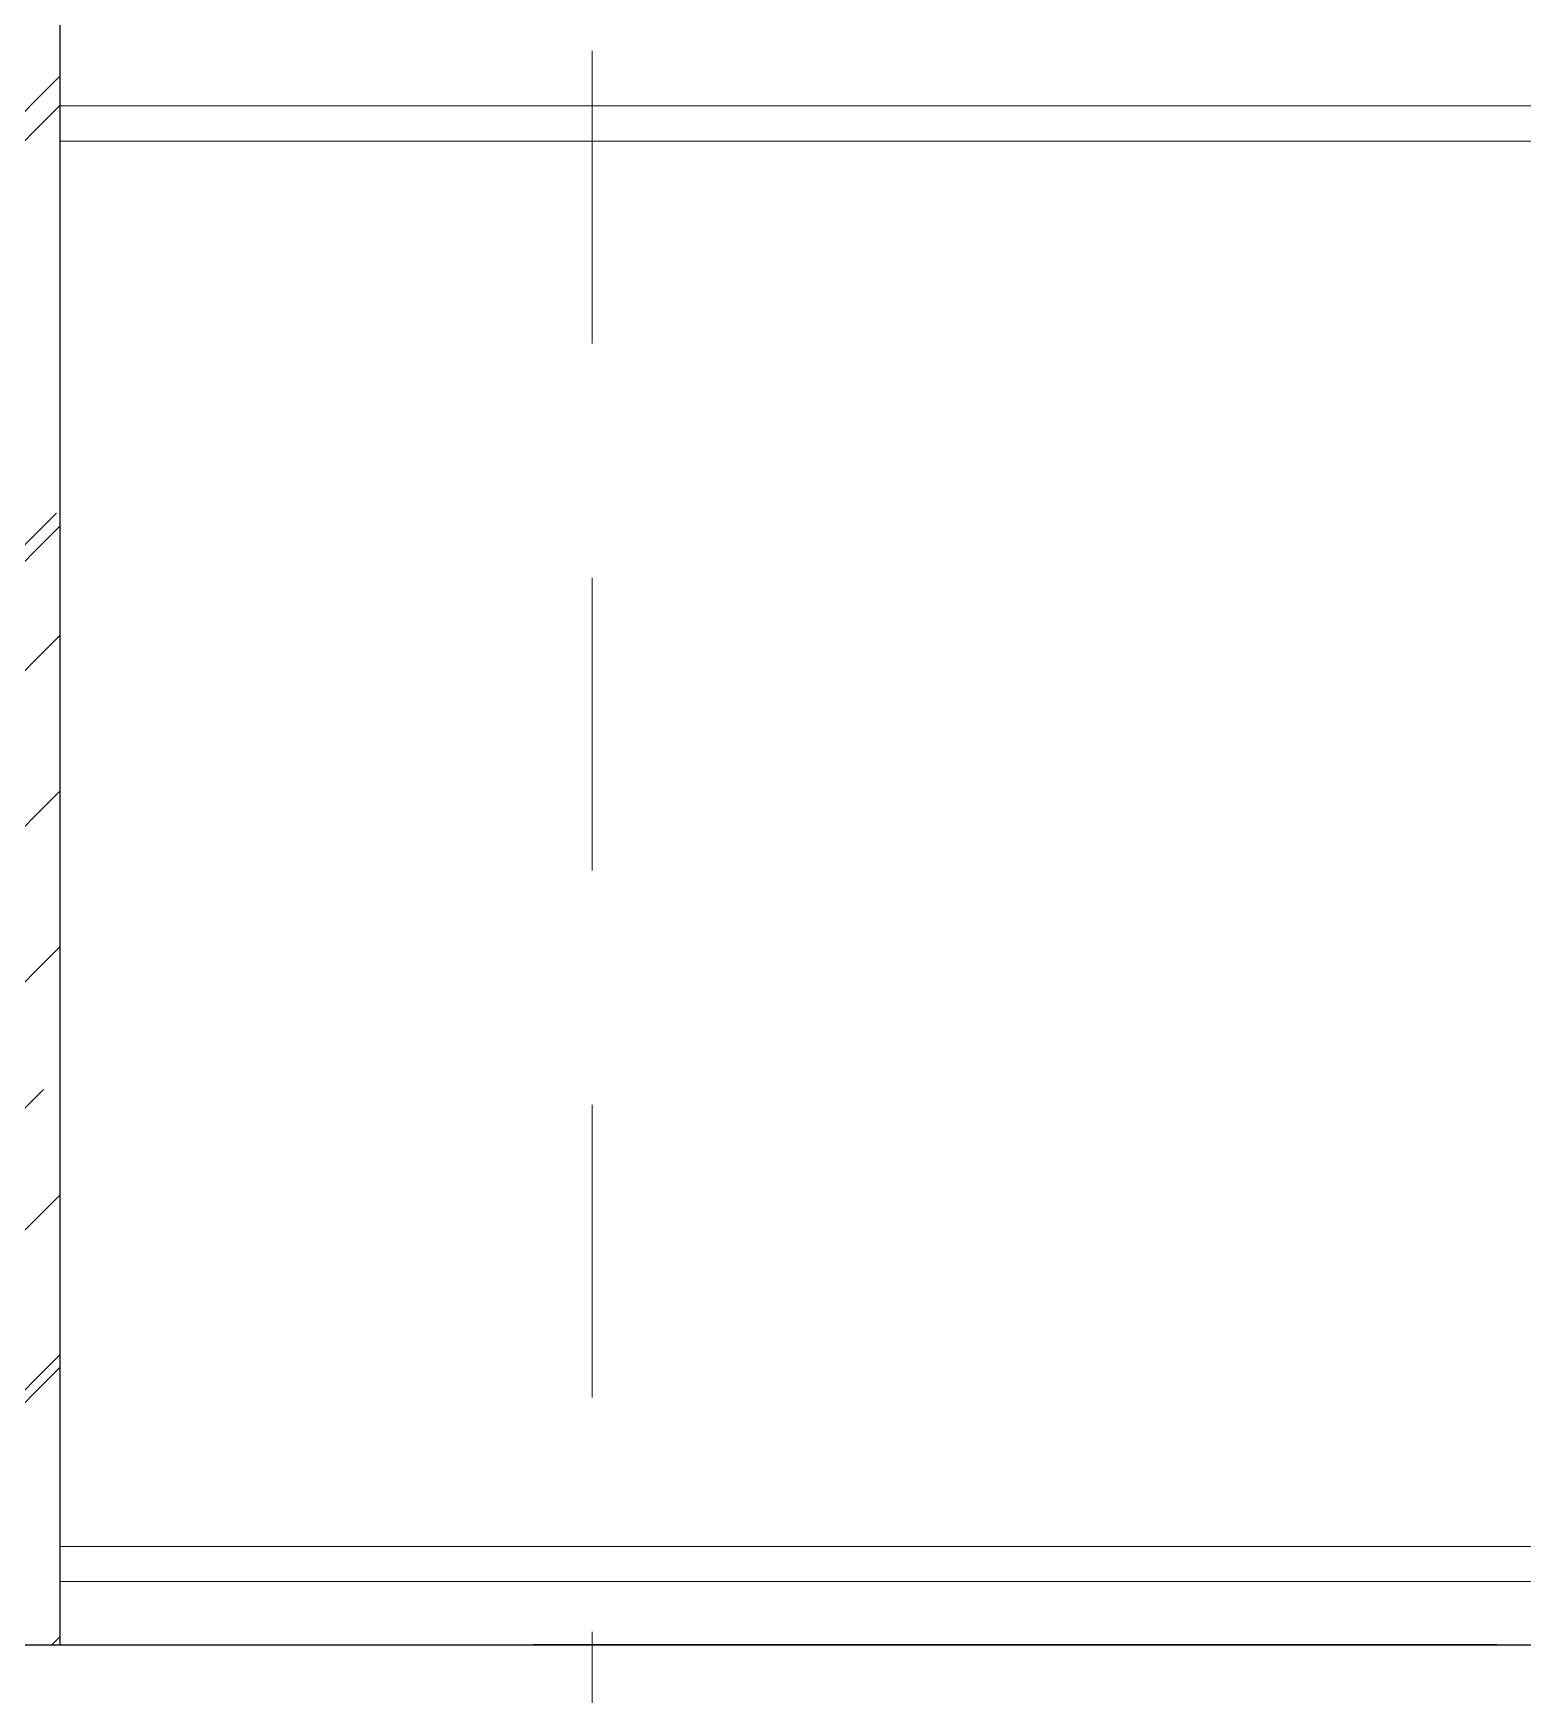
# Model space of a CAD drawing. Header units: millimetres. Extents: x -9564 to 494436, y -140371 to 4257.
# Drawn here: x 109.176 to 109.812, y 116.924 to 117.634 of the extents above; entities that cross this region are included whole.
import ezdxf
from ezdxf.enums import TextEntityAlignment as Align

# ---------------------------------------------------------------- set-up
doc = ezdxf.new("R2010")
doc.units = ezdxf.units.MM
doc.header["$MEASUREMENT"] = 0
doc.linetypes.add('HIDDEN2', pattern=[0.1875, 0.125, -0.0625])
for name, color, linetype, lineweight in [('09-Arsiran', 8, 'Continuous', 5), ('AS', 8, 'HIDDEN2', 5), ('XR-KOP A3_MOZART$0$A-TXTKOP', 3, 'Continuous', 5)]:
    doc.layers.add(name, color=color, linetype=linetype, lineweight=lineweight)
doc.styles.add('HAND', font='ROMAND.SHX', dxfattribs={"width": 0.8, "height": 250})
doc.styles.add('XR-KOP A3_MOZART$0$ROMAND', font='romand.shx', dxfattribs={"height": 2, "bigfont": 'bigfont.shx'})

# ---------------------------------------------------------------- blocks, each defined once
blk = doc.blocks.new('list')
for p, q in [((341.7580305882809, 200.2155266165346), (341.758030588281, 199.6155266165347)), ((341.758030588281, 199.6155266165347), (341.758030588281, 199.6005266165346)), ((341.758030588281, 199.6005266165346), (341.758030588281, 198.9585264547641))]:
    blk.add_line(p, q)
blk = doc.blocks.new('A$C2a879c63')
at = {"layer": '09-Arsiran'}
h = blk.add_hatch(dxfattribs=at)
h.set_pattern_fill('AR-RROOF', color=256, scale=0.005, angle=45)
h.set_pattern_definition([(45, (-203.6557740260127, -178.357341325123), (0.1077630734528299, 0.287368195874213), [1.905, -0.254, 0.635, -0.127]), (45, (-203.5812379002078, -178.1930026381075), (-0.2092399676209113, 0.02963484519952819), [0.381, -0.04191, 0.762, -0.09525]), (45, (-203.6872049224364, -178.2361078674886), (0.4068056022844327, 0.5271410343067594), [1.016, -0.1778, 0.508, -0.127])])
h.paths.add_polyline_path([(137.9521383866538, 18.34075979300101), (137.5395030005237, 18.34075979300101), (137.5292232798201, 18.35103951364903), (137.5292232797212, 15.64075979261352), (137.5291827491159, 15.64075979285909), (137.5292232798201, 18.351039513649), (137.3893848773238, 18.49087791538923), (137.3893848249093, 18.14206284348043), (137.3893848249093, 18.12706284348033), (137.3893848249093, 17.52706284348042), (137.3893848249093, 17.51206284348032), (137.3893848249093, 16.91206284348041), (137.3893848249093, 16.89706284348031), (137.3893848249092, 16.2970628434804), (137.3893848249092, 16.2820628434803), (137.3893848249091, 15.64006268252919), (138.1022565622683, 15.64006268252919), (138.1022565622683, 16.2820628434803), (138.1022565622683, 16.2970628434804), (138.1022565622682, 16.89706284348031), (138.1022565622682, 16.91206284348041), (138.1022565622682, 17.51206284348032), (138.1022565622682, 17.52706284348042), (138.1022565622682, 18.12706284348033), (138.1022565622682, 18.14206284348043), (138.1022565098536, 18.49087791538923), (137.9624181073573, 18.35103951364903), (137.9624181074562, 15.64075979261352), (137.9624586380615, 15.64075979285909), (137.9624181073573, 18.351039513649)])
for p, q in [((136.4795030005237, 15.64006268258564), (138.7157532800039, 15.64006268137851)), ((136.4795633355833, 15.64006268252993), (146.1082548279414, 15.64006268252766)), ((138.7157532800039, 15.64006268137851), (138.3045032812324, 15.64006268258564))]:
    blk.add_line(p, q)
for p, q in [((138.1022565622683, 16.29706284348038), (139.0245032297282, 16.2970628434804)), ((138.1022565622683, 16.28206284348028), (139.0245032297282, 16.28206284348028)), ((138.1022565622683, 15.68206284348042), (139.0245032297281, 15.68206284348037)), ((138.1022565622683, 15.66706284348029), (139.0245032297281, 15.66706284348029))]:
    blk.add_line(p, q, dxfattribs=at)
at = {"layer": 'AS'}
for p, q in [((138.3295030005237, 6.295588146334836), (138.3295030005237, 23.6140362544518)), ((134.3713587345448, 15.64006268252993), (154.1851638624451, 15.64006268252993))]:
    blk.add_line(p, q, dxfattribs=at)
blk.add_blockref('list', (-203.6557740260127, -183.3184637730543))
at = {"color": 4, "style": 'HAND'}
for tag, height, rotation, p in [('DRY.WASHER', 0.05400000001289675, 3.647714553076874e-06, (11.93663488954954, 24.91224805451151)), ('PATIO', 0.1350000000322419, 3.647714565604045e-06, (20.96655416626569, 21.56956657627723)), ('GENSET', 0.1350000000322419, 3.647714565604045e-06, (18.21566366872545, 17.10449111587187)), ('PLANTERBOX', 0.1350000000322419, 90.00000364771455, (22.16897123898099, 13.29587821910633)), ('PLANTERBOX', 0.1350000000322419, 3.647714565604045e-06, (18.52244523491069, 11.56325230072653)), ('PATIO', 0.1350000000322419, 3.647714565604045e-06, (400.0395466332186, 10.82101419834143)), ('CARPORT', 0.1350000000322419, 3.647714565604045e-06, (12.1569621180283, 9.774400854609127)), ('CARPORT', 0.1350000000322419, 3.647714565604045e-06, (20.62020530207926, 9.774400854609127))]:
    blk.add_attdef(tag, text='', height=height, rotation=rotation, dxfattribs=at).set_placement(p, align=Align.MIDDLE)
at = {"layer": 'XR-KOP A3_MOZART$0$A-TXTKOP', "style": 'XR-KOP A3_MOZART$0$ROMAND'}
for tag, p in [('1:200', (37.0467566157545, 3.187948032053185)), ('1:100', (79.04675661575436, 3.187948032053214)), ('1:100', (121.0467566157543, 3.187948032053214)), ('1:100', (163.0467566157543, 3.187948032053157)), ('1:100', (205.0467566157543, 3.187948032053157)), ('1:100', (247.0467566157543, 3.187948032053157)), ('1:100', (289.0467566157543, 3.187948032053185)), ('1:100', (331.0467566157542, 3.187948032053185)), ('1:100', (373.0467566157542, 3.187948032053185)), ('1:100', (415.0467566157542, 3.187948032053185)), ('1:100', (457.0467566157542, 3.187948032053185)), ('1:100', (499.0467566157542, 3.187948032053185))]:
    blk.add_attdef(tag, text='', height=0.1295859246900416, dxfattribs=at).set_placement(p, align=Align.MIDDLE)

msp = doc.modelspace()

# ---------------------------------------------------------------- block references
msp.add_blockref('A$C2a879c63', (-28.91482430304677, 101.3057711588895))

doc.saveas('drawing.dxf')
